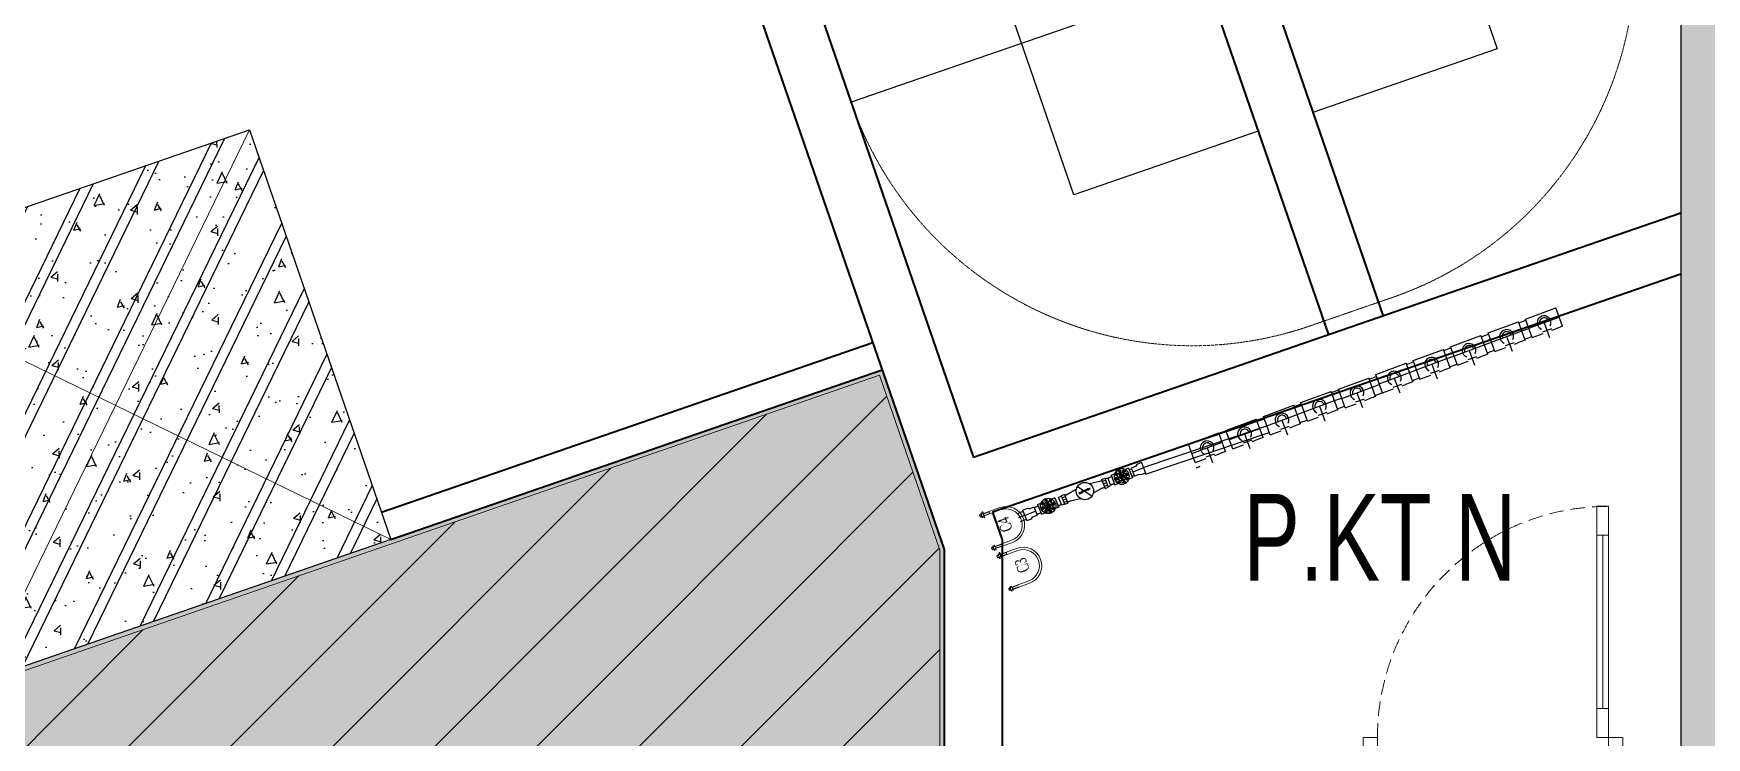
# Model space of a CAD drawing. Header units: millimetres. Extents: x -11451263 to 11578383104, y -507 to 1450429.
# Drawn here: x 11442979 to 11448773, y 1032959 to 1035396 of the extents above; entities that cross this region are included whole.
import ezdxf
from ezdxf.enums import TextEntityAlignment as Align

# ---------------------------------------------------------------- set-up
doc = ezdxf.new("R2010")
doc.units = ezdxf.units.MM
doc.header["$MEASUREMENT"] = 0
doc.linetypes.add('Xref_ST_MBDV Cot vach 30.7.2022$0$HIDDEN', pattern=[0.375, 0.25, -0.125])
doc.layers.get('0').update_dxf_attribs({"linetype": 'CONTINUOUS', "lineweight": 13})
doc.layers.get('Defpoints').update_dxf_attribs({"color": 5, "linetype": 'CONTINUOUS', "lineweight": 13})
for name, color, linetype, lineweight in [('00-N-GHI CHU', 150, 'CONTINUOUS', 9), ('1.Tuong', 251, 'CONTINUOUS', 35), ('CUA', 37, 'CONTINUOUS', 13), ('DO DIEN TICH THONG THUY', 141, 'CONTINUOUS', 13), ('KT-Net cat', 1, 'CONTINUOUS', 40), ('KT-Net manh', 251, 'CONTINUOUS', 13), ('KT-Net to mau', 159, 'CONTINUOUS', 18), ('KT-Vat lieu', 250, 'CONTINUOUS', 9)]:
    doc.layers.add(name, color=color, linetype=linetype, lineweight=lineweight)
for name, color, linetype in [('1-CAPLANH', 30, 'CONTINUOUS'), ('KT-KT', 1, 'CONTINUOUS'), ('KT-Net cot vach', 6, 'CONTINUOUS'), ('NU-1CAP LANH', 4, 'CONTINUOUS'), ('PAD', 2, 'CONTINUOUS'), ('Sao hoa', 3, 'CONTINUOUS'), ('xref.asix of  podium$0$xref.asix of  podium$0$KC2-DIM', 251, 'CONTINUOUS'), ('xref.asix of  podium$0$xref.asix of  podium$0$KT-Net cot vach', 6, 'CONTINUOUS'), ('Xref_ST_MBDV Cot vach 30.7.2022$0$KT-Net manh', 139, 'CONTINUOUS'), ('Xref_ST_MBDV Cot vach 30.7.2022$0$KT-Text', 7, 'CONTINUOUS'), ('Xref_ST_MBDV Cot vach 30.7.2022$0$KT-Thay', 7, 'CONTINUOUS')]:
    doc.layers.add(name, color=color, linetype=linetype)
doc.styles.add('AVANT', font='vntimeh.shx')
doc.styles.add('Xref_ST_MBDV Cot vach 30.7.2022$0$Arial', font='arial.ttf', dxfattribs={"width": 0.7})

# ---------------------------------------------------------------- blocks, each defined once
blk = doc.blocks.new('*U272')
blk.add_line((70, 100), (70, 700.0000000000036))
for points in [[(50, 0), (50, 800.0000000000036), (90, 800.0000000000036), (90, 0)], [(50, 100), (90, 100), (90, 700.0000000000036), (50, 700.0000000000036)], [(0, -100.0000000004902), (60, -100.0000000004902), (60, -40), (50, -40), (50, 0), (0, 0)], [(900.0000000000036, -100.0000000004901), (840.0000000000036, -100.0000000004901), (840.0000000000036, -39.99999999999989), (850.0000000000036, -39.99999999999989), (850.0000000000036, 1.136868377216165e-13), (900.0000000000036, 1.421085471520205e-13)]]:
    blk.add_lwpolyline(points, close=True)
at = {"linetype": 'Xref_ST_MBDV Cot vach 30.7.2022$0$HIDDEN', "ltscale": 200}
blk.add_arc((50, 0), 800.0000000000036, 7.016709298534877e-15, 90, dxfattribs=at)
blk = doc.blocks.new('cut1')
at = {"layer": '1-CAPLANH'}
for p, q in [((-274672.8932942043, 30021.17143128494), (-274672.8932942043, 30129.17143128494)), ((-274784.8932942043, 30089.17143128494), (-274784.8932942043, 29953.17143128494)), ((-274784.8932942043, 30089.17143128494), (-274730.8932942043, 30089.17143128494)), ((-274560.8932942043, 30021.17143128494), (-274784.8932942043, 30021.17143128494)), ((-274705.3427754361, 30089.17143128494), (-274730.8932942043, 30089.17143128494)), ((-274705.4575361827, 30079.46295426362), (-274641.5131625201, 30078.70708863693)), ((-274672.8932942043, 30089.17143128494), (-274673.366121184, 30089.17143128494)), ((-274560.8932942043, 30089.17143128494), (-274641.3894669319, 30089.17143128494)), ((-274560.8932942043, 30089.17143128494), (-274560.8932942043, 29953.17143128494)), ((-274560.8932942043, 29953.17143128494), (-274784.8932942043, 29953.17143128494))]:
    blk.add_line(p, q, dxfattribs=at)
for centre, radius, start, end in [((-274672.8932942043, 30021.17143128494), 47.88413367901903, 133.3025496623312, 49.44986391938703), ((-274674.1687655644, 30019.62523808233), 32.01285446691239, 177.2315862947049, 2.768413705305184), ((-274672.8932942043, 30021.17143128494), 33.25096412725541, 90, 91.52294991710622), ((-274672.8932942043, 30021.17143128494), 47.88413367901903, 90, 90.85038660451535)]:
    blk.add_arc(centre, radius, start, end, dxfattribs=at)
blk = doc.blocks.new('A$C5D741EBD')
at = {"layer": 'NU-1CAP LANH'}
for p, q in [((-80.0716932490468, -51.19410806568339), (-80.07166168093681, 0.003498984122416005)), ((-80.0716932490468, -51.19410806568339), (-80.07166168093681, 0.003498984122416005)), ((-80.0716932490468, -51.19410806568339), (-80.07166168093681, 0.003498984122416005)), ((-80.07166168827098, 4.936708137392998e-05), (66.22732233256102, -4.083150997757912e-05)), ((-80.07166168827098, 4.936708137392998e-05), (66.22732233256102, -4.083150997757912e-05)), ((-80.07166168827098, 4.936708137392998e-05), (66.22732233256102, -4.083150997757912e-05)), ((-80.07166168827098, 4.936708137392998e-05), (66.22732233256102, -4.083150997757912e-05)), ((-80.07166168827098, 4.936708137392998e-05), (66.22732233256102, -4.083150997757912e-05)), ((-80.07166168827098, 4.936708137392998e-05), (66.22732233256102, -4.083150997757912e-05)), ((-70.61731261003297, 4.353850818006322e-05), (-70.61731261003297, 47.99997154253651)), ((56.77297325432301, 47.99997154253651), (-70.61731261003297, 47.99997154253651)), ((-6.922169677854981, 4.26778569817543e-06), (-6.92220124596497, -51.19760278749163)), ((56.77297325432301, -3.500225284369662e-05), (56.77297325432301, 47.99997154253651)), ((66.22729077201802, -51.19419826427475), (66.22732233256102, 0.003408785531064495)), ((66.22729077201802, -51.19419826427475), (66.22732233256102, 0.003408785531064495)), ((66.22729077201802, -51.19419826427475), (66.22732233256102, 0.003408785531064495)), ((-80.0716932490468, -51.19755768819596), (66.22729077201802, -51.19764788678731)), ((-46.95800051093102, -2.041541301878169e-05), (-46.95796894282103, -51.19762747082859)), ((33.11366115522105, -2.041541301878169e-05), (33.11362958711106, -51.19762747082859))]:
    blk.add_line(p, q, dxfattribs=at)
blk = doc.blocks.new('co.')
at = {"layer": 'PAD', "xscale": 0.213068181818182, "yscale": 0.213068181818182, "zscale": 0.213068181818182, "rotation": 90}
blk.add_blockref('A$C5D741EBD', (-11.06946629480808, 1.474894107497676), dxfattribs=at)
blk = doc.blocks.new('noi giam- DN 32x25-PPR')
at = {"ltscale": 10}
blk.add_line((22.5, 0), (-22.5, 9.094947017729282e-13), dxfattribs=at)
at = {"layer": 'Sao hoa'}
for p, q in [((-4.5, 17.00000000000182), (-22.5, 17.00000000000182)), ((-22.5, -16.99999999999909), (-22.5, 17.00000000000182)), ((22.49999999999818, 21.5), (2.499999999996362, 21.5)), ((22.50000000000182, -21.5), (22.49999999999818, 21.5)), ((-4.5, -17), (-22.5, -16.99999999999909)), ((22.5, -21.5), (2.500000000003638, -21.5))]:
    blk.add_line(p, q, dxfattribs=at)
for points in [[(2.499999999996362, 21.5), (-4.5, 17.00000000000182)], [(2.500000000003638, -21.5), (-4.5, -17)]]:
    blk.add_lwpolyline(points, dxfattribs=at)
blk = doc.blocks.new('A$C76E668D4')
for p, q in [((12.95600699760689, 86.37958623011582), (12.95600699760689, 67.9655227885305)), ((12.95600699757779, 86.37958623011582), (64.95600699757051, 86.37958623011582)), ((64.95600699760689, 86.37958623007944), (64.95600699759962, 67.96552278845047)), ((1.217532696937269, 38.95590686577998), (76.694481298131, 38.95590686577998)), ((7.956006997475924, 45.59395142225185), (7.956006997526856, 32.31786230913713)), ((7.956006997526856, 38.95590686576543), (69.95600699752686, 38.95590686576543)), ((8.265925277148199, 45.64678956834177), (10.73986238952057, 45.64678956831631)), ((8.265925278719806, 32.26502416281437), (10.73986239109217, 32.26502416342191)), ((12.52367356606555, 55.92590323452532), (14.27301127451938, 54.17656552612243)), ((12.52367356611649, 21.98591049702009), (14.27301127451938, 23.73524820541206)), ((12.95600699760689, -8.467772498552222), (12.95600699760689, 9.946290943029453)), ((13.50929493492731, 54.94028186570722), (16.71345542968629, 54.94028186572541)), ((13.50929493489093, 22.97153186579817), (16.71345542968629, 22.97153186582727)), ((20.36948738471256, 65.88902146978944), (20.36948738477804, 59.0748688933927)), ((20.36948738471256, 50.15460441379037), (20.36948738471256, 47.05413179146126)), ((20.36948738471256, 42.83177578282994), (20.36948738471256, 27.75720931781689)), ((20.36948738474166, 18.83694483817089), (20.36948738471256, 12.02279226173414)), ((21.98601062969101, 65.38824029590978), (23.73534833762096, 63.63890258707033)), ((21.98601062969101, 12.52357343562107), (23.73534833768645, 14.27291114446416)), ((32.26512429496506, 69.64598858616955), (32.26512429496506, 67.17205147379718)), ((32.26512429496506, 8.265825145364943), (32.26512429496506, 10.73976225775186)), ((38.95600699752686, 76.6943811663914), (38.95600699752686, 1.217432565154013)), ((45.6468897004961, 69.64598858462705), (45.64688969991403, 67.17205147224013)), ((45.6468897004961, 8.265825146921998), (45.64688969991403, 10.73976225931256)), ((55.92600336542819, 65.38824029634998), (54.17666565703257, 63.63890258794709)), ((55.92600336542819, 12.52357343521362), (54.17666565703257, 14.27291114362015)), ((57.54252661039936, 65.88902146987311), (57.54252661042847, 59.07486889171923)), ((57.54252661039936, 50.15460441371761), (57.54252661039936, 47.05413179149036)), ((57.54252661037026, 42.83177578284813), (57.54252661034116, 27.75720931772594)), ((57.54252661031933, 18.8369448397134), (57.54252661031933, 12.02279226169048)), ((64.40271905935515, 54.94028186572541), (61.1985585638613, 54.94028186570722)), ((64.40271905935515, 22.97153186580908), (61.19855856383947, 22.97153186582727)), ((65.38834042684175, 55.92590323275363), (63.63900271803141, 54.17656552480184)), ((65.38834042684175, 21.98591049880997), (63.63900271803141, 23.7352482067763)), ((64.95600699760689, -8.467772498552222), (64.95600699759962, 9.946290943109489)), ((69.64608871792007, 45.6467895682872), (67.1721516055477, 45.6467895682872)), ((69.64608871640667, 32.26502416275616), (67.1721516040343, 32.26502416339645)), ((69.95600699755596, 45.59395142224093), (69.95600699762144, 32.31786230913713)), ((12.95600699760689, -8.467772498552222), (64.95600699760689, -8.467772498552222))]:
    blk.add_line(p, q)
for points in [[(31.52614583447576, 37.62761239774045, 0.2639199399125397), (30.33646820282593, 39.06033617302819), (18.8433191452641, 43.40926774901163, 0.4706688226408801), (17.58003523928346, 42.68918551590104, 0.2484633324108408), (23.85684870707337, 23.37114004019168, 0.4706688226408801), (25.30212057277095, 23.53112092567244), (32.04403563565575, 33.80498399642238, 0.2639199399125397), (32.16437115176814, 35.66335684576188, -0.0687331274129677)], [(35.39677052292973, 45.61165917592007, 0.2639199399125397), (36.39174119947711, 47.18584583461052), (36.97624253603863, 59.46037390290803, 0.4706688226408801), (35.90102744026808, 60.43931064625212, 0.2484633324108408), (19.46811644058471, 48.50010194604329, 0.4706688226408801), (20.06688087224757, 47.17500353271316), (31.92127162223915, 43.93785956661668, 0.2639199399125397), (33.72587494982872, 44.39768248219843, -0.0687331274129677)], [(37.92333674175461, 31.47922342736274, 0.2639199399125397), (36.19310485315509, 30.79050875825851), (28.50544676120626, 21.20376821867831, 0.4706688226408801), (28.79990946559701, 19.7797961805918, 0.2484633324108408), (49.1121045294567, 19.7797961805918, 0.4706688226408801), (49.40656723384745, 21.20376821867831), (41.7189091419059, 30.79050875825851, 0.2639199399125397), (39.98867725336459, 31.47922342736274, -0.0687331274129677)], [(44.1861390452832, 44.39768248219843, 0.2639199399125397), (45.99074237288005, 43.93785956661668), (57.84513312287163, 47.17500353271316, 0.4706688226408801), (58.44389755448356, 48.50010194604329, 0.2484633324108408), (42.01098655478563, 60.43931064625212, 0.4706688226408801), (40.93577145908057, 59.46037390290803), (41.52027279564209, 47.18584583461052, 0.2639199399125397), (42.51524347218219, 45.61165917592007, -0.0687331274129677)], [(45.74764284334378, 35.66335684576188, 0.2639199399125397), (45.86797835946345, 33.80498399642238), (52.60989342228277, 23.53112092567244, 0.4706688226408801), (54.05516528803855, 23.37114004019168, 0.2484633324108408), (60.33197875583573, 42.68918551590104, 0.4706688226408801), (59.06869484978961, 43.40926774901163), (47.57554579229327, 39.06033617302819, 0.2639199399125397), (46.38586816058523, 37.62761239774045, -0.0687331274129677)]]:
    blk.add_lwpolyline(points, format="xyb", close=True)
blk.add_lwpolyline([(37.37517412697343, 41.71161858188498), (35.79434125641274, 38.97353573176588), (37.37517412697343, 36.23545288164678), (40.53683986815304, 36.23545288164678), (42.11767273873556, 38.97353573176588), (40.53683986815304, 41.71161858188498)], close=True)
for centre, radius in [((38.95600699755596, 38.95590686577998), 38.9558444393513), ((38.95600699752686, 38.97353573178407), 3.519823188396146), ((38.95600699752686, 38.97353573178407), 2.815858550716915)]:
    blk.add_circle(centre, radius)
for centre, radius, start, end in [((38.9560069970903, 38.95590686549258), 33.01921727922601, 171.1452774985784, 188.9641683733161), ((8.487639179402322, 43.41102232748744), 2.246733675726662, 95.66332356234462, 163.7813803913074), ((8.487639180391852, 34.50079140368325), 2.246733675726662, 196.2186196209993, 264.3366764509381), ((140.311475746661, 38.95590686601281), 132.3554687491842, 177.1103932143957, 182.8896067863173), ((10.46823541895719, 44.09621875825906), 1.574182660340385, 357.9002650863501, 80.06382058717969), ((10.46823542012135, 33.8155949733773), 1.574182660340385, 279.9361794262288, 2.099734925255258), ((38.95600699755596, 38.95590686572541), 27.39035130028923, 169.3060427312554, 191.0525323375821), ((14.26137514697621, 57.35005400792579), 2.246733675726662, 151.2186196096223, 219.3366764377801), ((14.26137514697621, 20.5617597236087), 2.246733675726662, 140.6633235622199, 208.7813803903778), ((38.95600699674105, 38.95590686648211), 33.01921727922601, 126.0358316269544, 143.8547225007081), ((38.95600699674105, 38.95590686505238), 33.01921727922601, 216.145277499292, 233.9641683730456), ((15.17736113612773, 55.46505393346888), 1.574182660340385, 234.9361794114875, 317.099734913392), ((15.17736113618594, 22.44675979806561), 1.574182660340385, 42.90026508660809, 125.0638205885125), ((38.95600699691568, 38.95590686598371), 27.39035130028923, 124.3060427161453, 145.6939572682115), ((38.95600699691568, 38.9559068655617), 27.39035130028923, 214.3060427317885, 235.6939572838547), ((20.561859855894, 63.65053871534474), 2.246733675726662, 50.66332354903539, 118.7813803791971), ((20.561859855894, 14.26127501618976), 2.246733675726662, 241.2186196212016, 309.3366764509646), ((-111.9859813644362, 38.95590686576543), 132.3554687491832, 3.554599159448123, 4.540752481493385), ((-111.9859813644362, 38.95590686576543), 132.3554687491832, 355.4592475185066, 1.687483562296111), ((-12.97123754813219, 62.93246936572541), 33.34396230337225, 352.9541052249149, 5.061922650523097), ((-12.97123754813219, 14.97934436580908), 33.34396230337225, 354.9380773494769, 7.045894775085138), ((22.44685993005987, 62.73455272575666), 1.574182660340385, 312.9002650751184, 35.0638205743015), ((22.44685993012536, 15.17726100577784), 1.574182660340385, 324.9361794256985, 47.09973492488158), ((38.95600699755596, 38.95590686577998), 11.36448168146637, 174.3336036515898, 221.6663963484266), ((38.95600699755596, 38.95590686577998), 11.36448168146637, 102.3336036518752, 149.6663963482145), ((34.50089153584122, 69.42427468394453), 2.246733675726662, 106.2186196089138, 174.3366764374954), ((33.81569510506233, 67.44367844434964), 1.574182660340385, 189.9361794127895, 272.0997349136499), ((33.81569510506233, 10.46813528718485), 1.574182660340385, 87.90026508635013, 170.0638205872105), ((34.50089153584122, 8.487539047589962), 2.246733675726662, 185.6633235625046, 253.7813803910861), ((38.95600699779607, 38.95590686621654), 33.01921727922601, 81.0358316285024, 98.85472250139406), ((38.95600699755596, 38.95590686577998), 27.39035130028923, 78.94746766241789, 100.6939572667494), ((38.95600699755596, 38.95590686577998), 27.39035130028923, 259.3060427332506, 281.0525323375821), ((38.95600699779607, 38.95590686532887), 33.01921727922601, 261.1452774986059, 278.9641683714976), ((38.95600699755596, 38.95590686577998), 11.36448168146637, 246.33360365231, 293.66639634769), ((38.95600699752686, 38.95590686577998), 11.00934162892055, 246.33360365231, 293.66639634769), ((38.95600699755596, 38.95590686577998), 11.36448168146637, 30.33360365178552, 77.66639634812482), ((43.4111224596345, 69.42427468291135), 2.246733675726662, 5.663323549789901, 73.78138037917203), ((44.09631888993317, 67.44367844316002), 1.574182660340385, 267.9002650745599, 350.0638205735954), ((44.09631888993317, 10.46813528837447), 1.574182660340385, 9.936179426404602, 92.09973492544013), ((43.4111224596345, 8.487539048641338), 2.246733675726662, 286.218619620828, 354.3366764510981), ((38.95600699755596, 38.95590686577998), 11.36448168146637, 318.3336036515733, 5.666396348410196), ((55.46515406436083, 62.73455272630963), 1.574182660340385, 144.9361794137685, 227.0997349131397), ((55.46515406436083, 15.17726100527216), 1.574182660340385, 132.9002650868603, 215.0638205862315), ((38.95600699691568, 38.9559068655617), 27.39035130028923, 34.30604271599784, 55.69395726821149), ((38.95600699691568, 38.95590686598371), 27.39035130028923, 304.3060427317885, 325.6939572854364), ((57.35015413886867, 63.65053871545751), 2.246733675726662, 61.21861960977868, 129.3366764379181), ((57.35015413886867, 14.261275016117), 2.246733675726662, 230.6633235620819, 298.7813803902213), ((90.88325154319318, 62.93246936572541), 33.34396230337225, 174.9380773494769, 187.0458947775647), ((90.88325154319318, 14.97934436580908), 33.34396230337225, 172.9541052224353, 185.0619226505231), ((189.8979953595335, 38.95590686576543), 132.3554687491832, 178.3125164377039, 184.5407524814934), ((189.8979953595335, 38.95590686576543), 132.3554687491832, 175.4592475185066, 176.4454008405519), ((38.95600699738134, 38.95590686567812), 33.01921727922601, 36.03583162720371, 53.85472250303015), ((38.95600699738134, 38.95590686587093), 33.01921727922601, 306.1452774969698, 323.9641683727963), ((62.73465285666316, 55.46505393231564), 1.574182660340385, 222.9002650749877, 305.0638205741554), ((62.73465285666316, 22.44675979924432), 1.574182660340385, 54.93617942584457, 137.0997349250123), ((63.65063884628034, 57.35005400655791), 2.246733675726662, 320.6633235491485, 28.78138037919711), ((63.65063884628034, 20.56175972502388), 2.246733675726662, 331.2186196208029, 39.33667645085148), ((38.95600699755596, 38.95590686572541), 27.39035130028923, 348.9474676624179, 10.69395726674936), ((67.44377857615473, 44.09621875824814), 1.574182660340385, 99.93617941282031, 182.0997349136499), ((67.44377857493237, 33.8155949733773), 1.574182660340385, 177.9002650747448, 260.0638205737712), ((69.42437481571687, 43.41102232744379), 2.246733675726662, 16.21861960869262, 84.3366764376554), ((69.42437481466914, 34.50079140365051), 2.246733675726662, 275.6633235490619, 343.7813803790006), ((-62.39946175159275, 38.95590686601281), 132.3554687491842, 357.1103932136828, 2.889606785604304), ((38.95600699796341, 38.95590686545984), 33.01921727922601, 351.035831626684, 8.854722501421538)]:
    blk.add_arc(centre, radius, start, end)
for centre, major_axis in [((38.95600699677016, 64.96434946432419), (-8.574858513296961, -2.471407e-10)), ((38.95600699752686, 12.94746426721031), (-8.574858513296961, 0))]:
    blk.add_ellipse(centre, major_axis=major_axis, ratio=0.3621113827265303, start_param=0.7137584279602632, end_param=2.427834225611946)
blk = doc.blocks.new('U')
at = {"layer": '00-N-GHI CHU'}
for p, q in [((-165.9776565545908, 78.82787309074774), (-164.4197965977801, 80.38573304796591)), ((-165.9776565545908, 71.55785995721817), (-165.9776565545908, 78.82787309074774)), ((-165.9776565545908, 78.82787309074774), (-158.1883567688492, 78.82787309074774)), ((-164.4197965977801, 70.0000000000291), (-164.4197965977801, 80.38573304796591)), ((-158.1883567688492, 80.38573304796591), (-164.4197965977801, 80.38573304796591)), ((-156.1112101590115, 80.38573304796591), (-150.3990569826419, 80.38573304796591)), ((-72.70013133563043, 80.38573304796591), (-150.3990569826419, 80.38573304796591)), ((-150.3990569826419, 78.82787309074774), (-122.3310368233215, 78.82787309074774)), ((-165.9776565545908, 71.55785995721817), (-164.4197965977801, 70.0000000000291)), ((-165.9776565545908, 71.55785995721817), (-158.1883567688492, 71.55785995721817)), ((-158.1883567688492, 70.0000000000291), (-164.4197965977801, 70.0000000000291)), ((-156.1112101590115, 70.0000000000291), (-150.3990569826419, 70.0000000000291)), ((-150.3990569826419, 71.55785995721817), (-122.3310368233215, 71.55785995721817)), ((-72.70013133563043, 70.0000000000291), (-150.3990569826419, 70.0000000000291)), ((-165.9776565545908, -71.55785995710175), (-164.4197965977801, -69.99999999994179)), ((-165.9776565545908, -71.55785995710175), (-158.1883567688492, -71.55785995710175)), ((-165.9776565545908, -71.55785995710175), (-165.9776565545908, -78.82787309080595)), ((-158.1883567688492, -69.99999999994179), (-164.4197965977801, -69.99999999994179)), ((-164.4197965977801, -69.99999999994179), (-164.4197965977801, -80.3857330479077)), ((-156.1112101590115, -69.99999999994179), (-150.3990569826419, -69.99999999994179)), ((-72.70013133563043, -69.99999999994179), (-147.8929978586821, -69.99999999994179)), ((-147.8929978586821, -71.55785995710175), (-122.3310368233215, -71.55785995710175)), ((-122.3310368233215, -69.99999999994179), (-122.3310368233215, -80.3857330479077)), ((-165.9776565545908, -78.82787309080595), (-158.1883567688492, -78.82787309080595)), ((-165.9776565545908, -78.82787309080595), (-164.4197965977801, -80.3857330479077)), ((-158.1883567688492, -80.3857330479077), (-164.4197965977801, -80.3857330479077)), ((-156.1112101590115, -80.3857330479077), (-150.3990569826419, -80.3857330479077)), ((-147.8929978586821, -78.82787309080595), (-122.3310368233215, -78.82787309080595)), ((-72.70013133563043, -80.3857330479077), (-147.8929978586821, -80.3857330479077))]:
    blk.add_line(p, q, dxfattribs=at)
for points in [[(-150.3990569826419, 64.80713347601704), (-157.1010166910564, 64.80713347601704), (-158.1883567688492, 66.6904617373948), (-158.1883567688492, 83.69527131062932), (-157.1010166910564, 85.57859957194887), (-150.3990569826419, 85.57859957194887)], [(-150.3990569826419, -64.80713347598794), (-157.1010166910564, -64.80713347598794), (-158.1883567688492, -66.6904617373948), (-158.1883567688492, -83.69527131054201), (-157.1010166910564, -85.57859957189066), (-150.3990569826419, -85.57859957189066)], [(-150.3990569826419, -89.04269591349293), (-150.3990569826419, -61.34303713432746), (-147.8929978586821, -61.34303713432746), (-147.8929978586821, -89.04269591349293)]]:
    blk.add_lwpolyline(points, close=True, dxfattribs=at)
for points in [[(-156.1112101590115, 64.80713347601704, -0.8000000000000707), (-156.1112101590115, 70.0000000000291, -0.4000000000000521), (-156.1112101590115, 80.38573304796591, -0.8000000000000707), (-156.1112101590115, 85.57859957194887)], [(-156.1112101590115, -64.80713347598794, 0.8000000000000707), (-156.1112101590115, -69.99999999994179, 0.4000000000000521), (-156.1112101590115, -80.3857330479077, 0.8000000000000707), (-156.1112101590115, -85.57859957189066)]]:
    blk.add_lwpolyline(points, format="xyb", dxfattribs=at)
for radius in [80.38573304794105, 69.9999999999715]:
    blk.add_arc((-72.70013133563043, 0), radius, 270, 90, dxfattribs=at)
blk = doc.blocks.new('CNTPO')
at = {"layer": '1-CAPLANH'}
h = blk.add_hatch(color=256, dxfattribs=at)
h.set_gradient(color1=(0, 0, 255), one_color=1, tint=1, name='CYLINDER')
h.paths.add_polyline_path([(11446634.42786518, 1033820.472540086), (11446627.64343194, 1033815.579794467), (11446627.94231942, 1033816.60614758), (11446613.5987287, 1033810.869501899), (11446612.33542744, 1033809.357844542), (11446600.19725074, 1033804.50324291), (11446603.05790942, 1033807.926286873)])
h.paths.add_polyline_path([(11446610.76390279, 1033813.287197642), (11446612.72120822, 1033813.063605442), (11446627.06479895, 1033818.800251122), (11446626.14058449, 1033819.337430876), (11446634.42786518, 1033820.472540086), (11446603.05790942, 1033807.926286873), (11446598.62572609, 1033808.43259601)])
for p, q in [((11448121.642467069, 1034396.5576814067, -3.887830150742806e-05), (11448146.204646658, 1034405.6330091438, -3.887830150742806e-05)), ((11447991.874688877, 1034348.6105880977, -3.887830150742806e-05), (11448016.436868468, 1034357.6859158337, -3.887830150742806e-05)), ((11448142.437444413, 1034340.2765218833, -3.887830150742806e-05), (11448166.999624003, 1034349.3518496203, -3.887830150742806e-05)), ((11447862.236233208, 1034300.7112773648, -3.887830150742806e-05), (11447886.798412798, 1034309.7866051007, -3.887830150742806e-05)), ((11448012.669666221, 1034292.3294285743, -3.887830150742806e-05), (11448037.231845813, 1034301.4047563103, -3.887830150742806e-05)), ((11447603.436294599, 1034201.6706393227, -3.887836765121642e-05), (11447627.998474188, 1034210.7459670587, -3.887836765121642e-05)), ((11447732.727100058, 1034252.8597492077, -3.887830150742806e-05), (11447757.289279647, 1034261.9350769446, -3.887830150742806e-05)), ((11447883.031210553, 1034244.4301178413, -3.887830150742806e-05), (11447907.593390143, 1034253.5054455773, -3.887830150742806e-05)), ((11447473.379696697, 1034155.3564678757, -3.887836576446481e-05), (11447497.941876289, 1034164.4317956117, -3.887836576446481e-05)), ((11447624.231271943, 1034145.3894797993, -3.887836765121642e-05), (11447648.793451533, 1034154.4648075353, -3.887836765121642e-05)), ((11447753.522077402, 1034196.5785896843, -3.887830150742806e-05), (11447778.084256992, 1034205.6539174212, -3.887830150742806e-05)), ((11447343.759352667, 1034107.4638490987, -3.887836576446481e-05), (11447368.321532257, 1034116.5391768357, -3.887836576446481e-05)), ((11447494.174674042, 1034099.0753083522, -3.887836576446481e-05), (11447518.736853633, 1034108.1506360883, -3.887836576446481e-05)), ((11446813.139886962, 1033919.8011132958, -3.887836576446502e-05), (11447241.106486022, 1034064.1940530388, -3.887836576446502e-05)), ((11447364.554330012, 1034051.1826895752, -3.887836576446481e-05), (11447389.116509601, 1034060.2580173123, -3.887836576446481e-05)), ((11446829.124268716, 1033872.4249638121, -3.887836576446502e-05), (11447257.090867776, 1034016.8179035551, -3.887836576446502e-05)), ((11446701.17359369, 1033859.967409419), (11446715.19725297, 1033865.576100157)), ((11446701.17359369, 1033859.967409419), (11446715.19725297, 1033865.576100157)), ((11446772.44616314, 1033888.4725087), (11446780.13640163, 1033891.548180215)), ((11446772.44616314, 1033888.4725087), (11446780.13640163, 1033891.548180215)), ((11446781.83222041, 1033865.004131605), (11446789.5224589, 1033868.07980312)), ((11446781.83222041, 1033865.004131605), (11446789.5224589, 1033868.07980312)), ((11447017.80410127, 1033899.441294361), (11447006.22483516, 1033894.810226158)), ((11447006.22483516, 1033894.810226158), (11447017.46202327, 1033899.304482018)), ((11446559.31377077, 1033803.23129948), (11446590.41293327, 1033822.173680627)), ((11446643.05713945, 1033796.189538842), (11446593.25221455, 1033829.131563556)), ((11446598.62572609, 1033808.43259601), (11446610.76390279, 1033813.287197642)), ((11446598.62572609, 1033808.43259601), (11446603.05790942, 1033807.926286873)), ((11446600.19725074, 1033804.50324291), (11446612.33542744, 1033809.357844542)), ((11446600.19725074, 1033804.50324291), (11446603.05790942, 1033807.926286873)), ((11446608.08196429, 1033813.995646402), (11446610.52859608, 1033813.716156151)), ((11446610.04637012, 1033809.083955027), (11446611.62549668, 1033810.973526723)), ((11446628.45808449, 1033820.886963251), (11446610.52859608, 1033813.716156151)), ((11446629.55498509, 1033818.144333824), (11446611.62549668, 1033810.973526723)), ((11446637.66191729, 1033822.977324457), (11446627.30281642, 1033821.558437944)), ((11446627.30281642, 1033821.558437944), (11446628.45808449, 1033820.886963251)), ((11446637.66191729, 1033822.977324457), (11446629.18137573, 1033816.861392432)), ((11446629.18137573, 1033816.861392432), (11446629.55498509, 1033818.144333824)), ((11446669.72141785, 1033847.388272711), (11446634.92889773, 1033839.977612715)), ((11446679.10747513, 1033823.919895616), (11446648.24114654, 1033806.692404022)), ((11446669.72141785, 1033847.388272711), (11446678.45616636, 1033850.881690661)), ((11446669.72141786, 1033847.388272712), (11446678.45616636, 1033850.881690661)), ((11446679.10747513, 1033823.919895617), (11446687.84222364, 1033827.413313566)), ((11446679.10747513, 1033823.919895616), (11446687.84222364, 1033827.413313565)), ((11446710.55965096, 1033836.499032325), (11446724.58331024, 1033842.107723062)), ((11446710.65900754, 1033836.53876948), (11446724.58331024, 1033842.107723062)), ((11446443.55472041, 1033757.198152286), (11446457.28997697, 1033762.691497831)), ((11446443.55472041, 1033757.198152285), (11446457.28997697, 1033762.691497831)), ((11446443.64577766, 1033756.970477784), (11446457.38103422, 1033762.46382333)), ((11446457.437168, 1033762.323469534), (11446443.70191144, 1033756.830123989)), ((11446524.64251704, 1033762.142426393), (11446538.32409832, 1033767.614304788)), ((11446538.56681974, 1033767.711379974), (11446527.08691021, 1033763.120048927)), ((11446559.31377077, 1033803.23129948), (11446549.56217837, 1033799.331200021)), ((11446549.81927518, 1033799.434024575), (11446557.62052514, 1033802.554094557)), ((11446569.49183678, 1033780.079682223), (11446559.04759223, 1033775.902560082)), ((11446559.20533246, 1033775.965647479), (11446569.49183678, 1033780.079682222)), ((11446569.49183678, 1033780.079682223), (11446603.72518209, 1033788.888471934)), ((11446405.223476788, 1033743.9992055013, 5.183548776127399e-08), (11446384.246252367, 1033735.6568094923, 5.183548776127399e-08)), ((11446416.309620632, 1033716.1227384608, 5.183548776127399e-08), (11446395.332396211, 1033707.7803424518, 5.183548776127399e-08)), ((11446452.94077768, 1033733.72977519), (11446466.67603425, 1033739.223120736)), ((11446452.94077768, 1033733.72977519), (11446466.67603425, 1033739.223120736)), ((11446453.03183494, 1033733.502100689), (11446466.7670915, 1033738.995446235)), ((11446466.82322528, 1033738.855092439), (11446453.08796872, 1033733.361746894))]:
    blk.add_line(p, q, dxfattribs=at)
at = {"layer": '1-CAPLANH', "color": 250}
for p, q in [((11448002.27217755, 1034320.470008336, -3.887830150742806e-05), (11448026.83435714, 1034329.545336072, -3.887830150742806e-05)), ((11448132.03995574, 1034368.417101645, -3.887830150742806e-05), (11448156.60213533, 1034377.492429382, -3.887830150742806e-05)), ((11447872.63372188, 1034272.570697603, -3.887830150742806e-05), (11447897.19590147, 1034281.646025339, -3.887830150742806e-05)), ((11447743.12458873, 1034224.719169446, -3.887830150742806e-05), (11447767.68676832, 1034233.794497183, -3.887830150742806e-05)), ((11447613.83378327, 1034173.530059561, -3.887836765121642e-05), (11447638.39596286, 1034182.605387297, -3.887836765121642e-05)), ((11447483.77718537, 1034127.215888114, -3.887836576446481e-05), (11447508.33936496, 1034136.29121585, -3.887836576446481e-05)), ((11446821.13207784, 1033896.113038554, -3.887836576446502e-05), (11447249.0986769, 1034040.505978297, -3.887836576446502e-05)), ((11447354.15684134, 1034079.323269337, -3.887836576446481e-05), (11447378.71902093, 1034088.398597074, -3.887836576446481e-05)), ((11446410.76654871, 1033730.060971981, 5.183548776127399e-08), (11446389.78932429, 1033721.718575972, 5.183548776127399e-08))]:
    blk.add_line(p, q, dxfattribs=at)
at = {"layer": '1-CAPLANH'}
blk.add_circle((11446619.32703991, 1033814.433042324), 29.9323076923077, dxfattribs=at)
for name, p, xscale, yscale, zscale, rotation in [('cut1', (11314182.4951294, 1000878.655646712), 0.5, 0.5, 0.5, 200.2784552537923), ('cut1', (11314052.85667373, 1000830.75633598), 0.5, 0.5, 0.5, 200.2784552537923), ('cut1', (11313923.08889554, 1000782.809242671), 0.5, 0.5, 0.5, 200.2784552537923), ('cut1', (11313793.45043988, 1000734.909931937), 0.5, 0.5, 0.5, 200.2784552537923), ('cut1', (11313663.94130672, 1000687.058403781), 0.5, 0.5, 0.5, 200.2784552537923), ('cut1', (11313404.59390336, 1000589.555122449), 0.5, 0.5, 0.5, 200.2784552537923), ('cut1', (11313534.65050126, 1000635.869293896), 0.5, 0.5, 0.5, 200.2784552537923), ('cut1', (11313274.97355933, 1000541.662503672), 0.5, 0.5, 0.5, 200.2784552537923), ('cut1', (11313145.3532153, 1000493.769884895), 0.5, 0.5, 0.5, 200.2784552537923), ('cut1', (11313015.73287127, 1000445.877266118), 0.5, 0.5, 0.5, 200.2784552537923), ('co.', (11446683.27448827, 1033838.834225774), 1.056, 1.056, 1.056, 201.7986869275994), ('A$C76E668D4', (11446761.79610701, 1033899.482603206), -0.684944727271796, 0.684944727271796, 0.6849447272717961, 111.7986869275996), ('noi giam- DN 32x25-PPR', (11446803.69235408, 1033887.209636301), -0.9004651162876703, 0.9004651162876703, 0.9004651162876696, 201.7986869275996), ('noi giam- DN 32x25-PPR', (11446429.57827584, 1033737.584625944), 0.9004651162876695, 0.9004651162876695, 0.9004651162876695, 201.7986869275994), ('A$C76E668D4', (11446457.50143093, 1033777.781505311), 0.684944727271796, 0.684944727271796, 0.684944727271796, 291.7986869275996), ('co.', (11446554.63759709, 1033787.386559687), -1.056, 1.056, 1.056, 201.7986869275996)]:
    blk.add_blockref(name, p, dxfattribs=dict(at, xscale=xscale, yscale=yscale, zscale=zscale, rotation=rotation))
at = {"layer": '1.Tuong', "xscale": -0.7994593806497653, "yscale": 0.7994593806497652, "zscale": 0.799459380649765, "rotation": 200.0485585686496}
for p in [(11446401.1287518, 1033716.722374418), (11446460.39069575, 1033575.699381829)]:
    blk.add_blockref('U', p, dxfattribs=at)
at = {"layer": 'Defpoints', "style": 'AVANT', "width": 0.7}
for s, p in [('c4', (11446352.59462468, 1033728.659967163)), ('c3', (11446411.85656864, 1033587.636974574))]:
    blk.add_text(s, height=40.49999999999999, rotation=110.0485585378925, dxfattribs=at).set_placement(p, align=Align.RIGHT)
blk = doc.blocks.new('*U137')
h = blk.add_hatch()
h.set_pattern_fill('VATLIEU04', color=250, scale=40, style=0, pattern_type=2)
h.set_pattern_definition([(49.99999999999999, (550, -550), (286.9040730403014, -25.10085399303804), [30, -330]), (355, (550, -550), (-55.50053344520001, 300.8768534800047), [24, -264]), (100.4514, (573.908672, -552.091736), (231.4037526856086, 275.7758168243814), [25.496076, -280.4568448]), (46.18420000000001, (550, -470), (426.8964194502578, -66.20760573160723), [45, -495]), (96.6356, (585.574698, -475.5173228), (373.8650822194813, 389.6471483601767), [38.2441152, -420.6852]), (351.1842, (550, -470), (373.8647780534509, 389.6474403701299), [36, -396]), (21, (590, -490), (238.7628208473847, -161.0475562661355), [30, -330]), (326.0000000000001, (590, -490), (97.32613276863269, 290.0600180187412), [24, -264]), (71.4514, (609.8968932, -503.4206424), (336.089051432596, 129.012198683981), [25.496076, -280.4568448]), (37.50000000000001, (550, -550), (4.863942126916267, 133.1575415325246), [0, -260.8, 0, -268, 0, -265]), (7.499999999999999, (550, -550), (105.2278149768594, 157.7646847529441), [0, -152.8, 0, -254.8, 0, -101]), (327.5, (460.8, -550), (213.5289744689636, -9.021948693751902), [0, -100, 0, -312, 0, -414]), (317.5, (420.8, -550), (233.2744677369545, 40.04199293292709), [0, -130, 0, -207.2, 0, -294]), (45, (550, -550), (-120.2081528017131, 120.2081528017131), []), (45, (550, -501), (-120.2081528017131, 120.2081528017131), [])])
h.paths.add_polyline_path([(-475, 475), (1025, 475), (1025, -1025), (-475, -1025)])
at = {"color": 6, "ltscale": 0.25}
blk.add_lwpolyline([(-475, 475), (1025, 475), (1025, -1025), (-475, -1025)], close=True, dxfattribs=at)
at = {"layer": 'Defpoints', "linetype": 'ByBlock', "ltscale": 30}
for p, q in [((1025, 475), (-475, -1025)), ((-475, 475), (1025, -1025))]:
    blk.add_line(p, q, dxfattribs=at)
blk = doc.blocks.new('xref.asix of  podium$0$xref.asix of  podium$0$MBCot-PN-flat-22')
at = {"layer": 'xref.asix of  podium$0$xref.asix of  podium$0$KT-Net cot vach', "rotation": 19.04713795399666}
blk.add_blockref('*U137', (57717.20749510638, -23157.06382267387), dxfattribs=at)
blk = doc.blocks.new('jghhjkghjkgj')
at = {"true_color": 0xf28888}
h = blk.add_hatch(color=11, dxfattribs=at)
h.dxf.hatch_style = 1
edge = h.paths.add_edge_path()
edge.add_line((11466283.08677676, 1045159.335215801), (11466283.08677676, 1032759.335220281))
edge.add_line((11466283.08677676, 1032759.335220281), (11454833.10188411, 1032759.335211071))
edge.add_line((11454833.10188411, 1032759.335211071), (11454833.10188672, 1032759.335226902))
edge.add_line((11454833.10188672, 1032759.335226902), (11446133.10186902, 1032759.3352269))
edge.add_line((11446133.10186902, 1032759.3352269), (11446133.10186902, 1033609.887757531))
edge.add_line((11446133.10186902, 1033609.887757531), (11445918.34170108, 1034231.933613925))
edge.add_line((11445918.34170108, 1034231.933613925), (11441901.02721401, 1032844.963307458))
edge.add_line((11441901.02721401, 1032844.963307458), (11442357.91166952, 1031521.612310319))
edge.add_line((11442357.91166952, 1031521.612310319), (11437915.23475826, 1029987.786419866))
edge.add_line((11437915.23475826, 1029987.786419866), (11437458.35030321, 1031311.137415706))
edge.add_line((11437458.35030321, 1031311.137415706), (11434312.39998763, 1030200.561528921))
edge.add_line((11434312.39998763, 1030200.561528921), (11435976.77098569, 1025390.916321477))
edge.add_arc((11440657.9651616, 1026868.049281125), 4908.716807176173, 197.5128920587287, 269.9282477989292)
edge.add_line((11440651.81791748, 1021959.336323082), (11485787.3255549, 1021959.335528439))
edge.add_arc((11485787.3255549, 1026814.91715749), 4855.581629050896, 270, 361.0120359737786)
edge.add_arc((11484052.80172972, 1026784.276452285), 6590.376070164582, 1.012035973778448, 7.072161650935872)
edge.add_line((11490593.03739566, 1027595.679052872), (11489889.44111853, 1030859.31749462))
edge.add_line((11489889.44111853, 1030859.31749462), (11485433.10186893, 1030859.31749462))
edge.add_line((11485433.10186893, 1030859.31749462), (11482533.20086868, 1030859.324810097))
edge.add_line((11482533.20086868, 1030859.324810097), (11475333.10290397, 1030859.310179142))
edge.add_line((11475333.10290397, 1030859.310179142), (11475333.10290397, 1032759.16139457))
edge.add_line((11475333.10290397, 1032759.16139457), (11475083.10187549, 1032759.335220757))
edge.add_line((11475083.10187549, 1032759.335220757), (11475083.10187549, 1043199.335220757))
edge.add_line((11475083.10187549, 1043199.335220757), (11475083.08677676, 1044046.175538429))
edge.add_line((11475083.08677676, 1044046.175538429), (11475083.08677676, 1045159.336010444))
edge.add_line((11475083.08677676, 1045159.336010444), (11466283.08677676, 1045159.335215801))
at = {"elevation": -7.59479239525951e-05}
blk.add_lwpolyline([(11482533.20086868, 1030859.324810097), (11475333.10290397, 1030859.310179142), (11475333.10290397, 1032759.16139457), (11475083.10187549, 1032759.335220757), (11475083.10187549, 1043199.335220757), (11475083.08677676, 1044046.175538429), (11475083.08677676, 1045159.336010444), (11466283.08677676, 1045159.335215801), (11466283.08677676, 1032759.335220281), (11454833.10188411, 1032759.335211071), (11454833.10188672, 1032759.335226902), (11446133.10186902, 1032759.3352269), (11446133.10186902, 1033609.887757531), (11445918.34170108, 1034231.933613925), (11441901.02721401, 1032844.963307458), (11442357.91166952, 1031521.612310319), (11437915.23475826, 1029987.786419866), (11437458.35030321, 1031311.137415706), (11434312.39998763, 1030200.561528921), (11435976.77098569, 1025390.916321477, 0.3269245432217827), (11440651.81791748, 1021959.336323082), (11485787.3255549, 1021959.335528439, 0.4193965546108029)], format="xyb", dxfattribs=at)

msp = doc.modelspace()

# ---------------------------------------------------------------- hatches: boundary and pattern name
at = {"layer": 'DO DIEN TICH THONG THUY'}
h = msp.add_hatch(dxfattribs=at)
h.set_pattern_fill('ANSI31', color=256, scale=2000)
h.set_pattern_definition([(45, (0, 0), (-176.7766952966369, 176.7766952966369), [])])
edge = h.paths.add_edge_path(flags=16)
edge.add_arc((11439585.33303313, 1025384.194275443), 765, 0, 360)
edge = h.paths.add_edge_path()
edge.add_line((11446118.10186902, 1021959.336323082), (11440651.81791743, 1021959.336323082))
edge.add_arc((11440657.9651616, 1026868.04928113), 4908.716807182356, 197.5128920587596, 269.9282477981901, ccw=False)
edge.add_line((11435976.77098569, 1025390.916321477), (11434309.74973258, 1030208.220149818))
edge.add_line((11434309.74973258, 1030208.220149818), (11437449.06673764, 1031292.063471118))
edge.add_line((11437449.06673764, 1031292.063471118), (11437905.95118726, 1029968.712948622))
edge.add_line((11437905.95118726, 1029968.712948622), (11442376.9856088, 1031512.32921771))
edge.add_line((11442376.9856088, 1031512.32921771), (11441920.10130116, 1032835.679789398))
edge.add_line((11441920.10130116, 1032835.679789398), (11445909.05813397, 1034212.859668819))
edge.add_line((11445909.05813397, 1034212.859668819), (11446118.10186902, 1033607.3712735))
edge.add_line((11446118.10186902, 1033607.3712735), (11446118.10186902, 1030974.335232368))
edge.add_line((11446118.10186902, 1030974.335232368), (11445468.10261301, 1030974.335232368))
edge.add_line((11445468.10261301, 1030974.335232368), (11445468.10261301, 1029444.335232368))
edge.add_line((11445468.10261301, 1029444.335232368), (11446118.10186902, 1029444.335232368))
edge.add_line((11446118.10186902, 1029444.335232368), (11446118.10186902, 1024974.335012296))
edge.add_line((11446118.10186902, 1024974.335012296), (11445468.10261971, 1024974.335012296))
edge.add_line((11445468.10261971, 1024974.335012296), (11445468.10261971, 1023444.335012296))
edge.add_line((11445468.10261971, 1023444.335012296), (11446118.10186902, 1023444.335012296))
edge.add_line((11446118.10186902, 1023444.335012296), (11446118.10186902, 1021959.336323082))
at = {"layer": 'KT-Vat lieu'}
h = msp.add_hatch(dxfattribs=at)
h.set_pattern_fill('BTCT', color=256, scale=30)
h.set_pattern_definition([(49.99999999999999, (11491756.15174879, 1015288.920648109), (215.178054780226, -18.82564049477853), [22.5, -247.5]), (355, (11491756.15174879, 1015288.920648109), (-41.6254000839, 225.6576401100035), [18, -198]), (100.4514, (11491774.08325279, 1015287.351846109), (173.5528145142065, 206.8318626182861), [19.122057, -210.3426336]), (46.18420000000001, (11491756.15174879, 1015348.920648109), (320.1723145876933, -49.65570429870542), [33.75, -371.25]), (96.6356, (11491782.83277229, 1015344.782656009), (280.398811664611, 292.2353612701325), [28.6830864, -315.5139]), (351.1842, (11491756.15174879, 1015348.920648109), (280.3985835400882, 292.2355802775974), [27, -297]), (21, (11491786.15174879, 1015333.920648109), (179.0721156355385, -120.7856671996016), [22.5, -247.5]), (326.0000000000001, (11491786.15174879, 1015333.920648109), (72.99459957647451, 217.5450135140559), [18, -198]), (71.4514, (11491801.07441869, 1015323.855166309), (252.066788574447, 96.75914901298572), [19.122057, -210.3426336]), (37.50000000000001, (11491756.15174879, 1015288.920648109), (3.647956595187201, 99.86815614939344), [0, -195.6, 0, -201, 0, -198.75]), (7.499999999999999, (11491756.15174879, 1015288.920648109), (78.92086123264458, 118.3235135647081), [0, -114.6, 0, -191.1, 0, -75.75]), (327.5, (11491689.25174879, 1015288.920648109), (160.1467308517227, -6.766461520313927), [0, -75, 0, -234, 0, -310.5]), (317.5, (11491659.25174879, 1015288.920648109), (174.9558508027159, 30.03149469969532), [0, -97.5, 0, -155.4, 0, -220.5]), (45, (11491756.15174879, 1015288.920648109), (-79.5495128834866, 79.5495128834866), []), (45, (11491809.18475729, 1015288.920648109), (-79.5495128834866, 79.5495128834866), [])])
h.paths.add_polyline_path([(11454833.10186881, 1034909.335226902), (11455133.10186881, 1034909.335226902), (11455133.10186881, 1036059.335226902), (11454833.10186881, 1036059.335226902)], flags=17)
h.paths.add_polyline_path([(11455133.10186881, 1038509.335226902), (11454833.10186881, 1038509.335226902), (11454833.10186881, 1037359.335226902), (11455133.10186881, 1037359.335226902)], flags=17)
h.paths.add_polyline_path([(11454833.10186881, 1039809.335226902), (11455133.10186881, 1039809.335226902), (11455133.10186881, 1040309.335226902), (11457633.10186882, 1040309.335226903), (11457633.10186882, 1033109.335226903), (11455133.10186881, 1033109.335226902), (11455133.10186881, 1033609.335226902), (11454833.10186881, 1033609.335226902), (11454833.10186881, 1032759.335226902), (11457983.10186882, 1032759.335226903), (11457983.10186881, 1043459.335226903), (11454833.10186881, 1043459.335226902), (11454833.10186881, 1042534.335226903), (11455133.10186881, 1042534.335226903), (11455133.10186881, 1043109.335226902), (11457633.10186881, 1043109.335226903), (11457633.10186881, 1040659.335226903), (11455133.10186881, 1040659.335226902), (11455133.10186881, 1041234.335226903), (11454833.10186881, 1041234.335226903)])
h.paths.add_polyline_path([(11451533.10186881, 1033109.335226901), (11449033.10186881, 1033109.3352269), (11449033.10186881, 1040309.3352269), (11451533.10186881, 1040309.335226901), (11451533.10186881, 1039809.335226902), (11451833.10186881, 1039809.335226902), (11451833.10186881, 1040659.335226901), (11448683.10186881, 1040659.3352269), (11448683.10186881, 1032759.3352269), (11451833.10186881, 1032759.335226901), (11451833.10186881, 1033609.335226902), (11451533.10186881, 1033609.335226902)])
h.paths.add_polyline_path([(11451533.10186881, 1034909.335226902), (11451833.10186881, 1034909.335226902), (11451833.10186881, 1036059.335226902), (11451533.10186881, 1036059.335226902)], flags=17)
h.paths.add_polyline_path([(11451533.10186881, 1037359.335226902), (11451833.10186881, 1037359.335226902), (11451833.10186881, 1038509.335226902), (11451533.10186881, 1038509.335226902)], flags=17)

# ---------------------------------------------------------------- linework, layer by layer
at = {"layer": 'DO DIEN TICH THONG THUY'}
msp.add_lwpolyline([(11446118.10186902, 1021959.336323082), (11440651.81791743, 1021959.336323082, -0.3269245432181557), (11435976.77098569, 1025390.916321477), (11434309.74973258, 1030208.220149818), (11437449.06673764, 1031292.063471118), (11437905.95118726, 1029968.712948622), (11442376.9856088, 1031512.32921771), (11441920.10130116, 1032835.679789398), (11445909.05813397, 1034212.859668819), (11446118.10186902, 1033607.3712735), (11446118.10186902, 1030974.335232368), (11445468.10261301, 1030974.335232368), (11445468.10261301, 1029444.335232368), (11446118.10186902, 1029444.335232368), (11446118.10186902, 1024974.335012296), (11445468.10261971, 1024974.335012296), (11445468.10261971, 1023444.335012296), (11446118.10186902, 1023444.335012296)], format="xyb", close=True, dxfattribs=at)
at = {"layer": 'KT-Net cat'}
for p, q in [((11445291.16473039, 1041261.707046364), (11447652.48056039, 1034417.730464178)), ((11445102.15440767, 1041196.322611602), (11447463.41723793, 1034352.499642471)), ((11444215.61159604, 1039780.009462165), (11446234.50564194, 1033928.49930138)), ((11444090.79115485, 1039525.374457774), (11446133.08677676, 1033609.931471776)), ((11448683.10186902, 1034773.872566955), (11446234.50564194, 1033928.49930138)), ((11448683.10186902, 1034562.288421005), (11446299.93595664, 1033739.504849147)), ((11444184.2563757, 1033739.035973142), (11445885.70710767, 1034326.458654591)), ((11444216.89096911, 1033644.510932477), (11445918.34170108, 1034231.933613926)), ((11446299.93595664, 1033739.504849147), (11446333.08677676, 1033643.484574561)), ((11446333.08677676, 1033643.484574561), (11446333.08677676, 1021959.336323083)), ((11446133.08677676, 1033609.931471776), (11446133.08677676, 1021959.336323082))]:
    msp.add_line(p, q, dxfattribs=at)
at = {"layer": 'KT-Net cot vach'}
msp.add_lwpolyline([(11451833.10186881, 1039809.335226902), (11451833.10186881, 1040659.335226901), (11448683.10186881, 1040659.3352269), (11448683.10186881, 1032759.3352269), (11451833.10186881, 1032759.335226901), (11451833.10186881, 1033609.335226902), (11451533.10186881, 1033609.335226902), (11451533.10186881, 1033109.335226901), (11449033.10186881, 1033109.3352269), (11449033.10186881, 1040309.3352269), (11451533.10186881, 1040309.335226901), (11451533.10186881, 1039809.335226902)], close=True, dxfattribs=at)
at = {"layer": 'KT-Net manh', "linetype": 'Xref_ST_MBDV Cot vach 30.7.2022$0$HIDDEN'}
msp.add_lwpolyline([(11448457.20643074, 1036071.17953826, -0.4141313066799707), (11447683.83839901, 1034481.774760249), (11447399.7380973, 1034383.689662692, -0.4141313427087546), (11445810.50529212, 1035157.410922672, -1.000029217103996)], format="xyb", dxfattribs=at)
at = {"layer": 'Xref_ST_MBDV Cot vach 30.7.2022$0$KT-Net manh'}
for points in [[(11447220.33220433, 1035057.051001623), (11446582.30699064, 1034836.773990447), (11445304.67621869, 1038537.388039169)], [(11447341.21509301, 1037388.178496651), (11448047.44387258, 1035342.609757424), (11447409.38228955, 1035122.320189802)]]:
    msp.add_lwpolyline(points, dxfattribs=at)
at = {"layer": 'Xref_ST_MBDV Cot vach 30.7.2022$0$KT-Thay', "extrusion": (-1.212119764351398e-08, -4.224228195072243e-09, 1)}
msp.add_line((11446991.98003434, 1035565.312866569), (11445810.41705538, 1035157.380459104), dxfattribs=at)

# ---------------------------------------------------------------- block references
at = {"layer": 'CUA', "xscale": -1}
msp.add_blockref('*U272', (11448483.10186806, 1032959.335226136), dxfattribs=at)
at = {"layer": 'KT-KT'}
msp.add_blockref('CNTPO', (0.7694296836853027, -2.232432965771295, 3.887836576446502e-05), dxfattribs=at)
at = {"layer": 'KT-Net to mau'}
msp.add_blockref('jghhjkghjkgj', (-0.0001486800611019135, 0.003101942013017833, 4.458499265995849e-05), dxfattribs=at)
at = {"layer": 'xref.asix of  podium$0$xref.asix of  podium$0$KC2-DIM'}
msp.add_blockref('xref.asix of  podium$0$xref.asix of  podium$0$MBCot-PN-flat-22', (11385196.29721421, 1057435.951839337), dxfattribs=at)

# ---------------------------------------------------------------- texts
at = {"layer": 'Xref_ST_MBDV Cot vach 30.7.2022$0$KT-Text', "insert": (11447641.35213036, 1033502.551575837), "char_height": 300, "attachment_point": 8, "style": 'Xref_ST_MBDV Cot vach 30.7.2022$0$Arial'}
msp.add_mtext_dynamic_manual_height_columns('P.KT N', width=2465.018485367337, gutter_width=6.249999999999999, heights=[0], dxfattribs=at)

doc.saveas('drawing.dxf')
